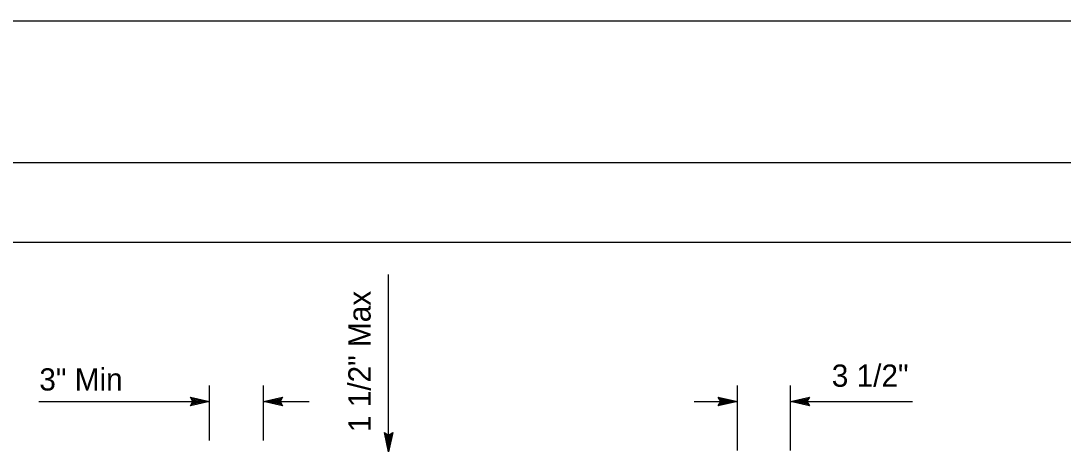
# Model space of a CAD drawing. Extents: x -894 to 866, y -476 to 714.
# Drawn here: x -79.4 to 248.3, y 578.2 to 713.6 of the extents above; entities that cross this region are included whole.
import ezdxf

# ---------------------------------------------------------------- set-up
doc = ezdxf.new("R2010")
doc.units = 0
for name, color, linetype in [('10 Sheet Format', 7, 'Continuous'), ('56 Stage 3 Anno', 7, 'Continuous'), ('57 Undefined', 7, 'Continuous')]:
    doc.layers.add(name, color=color, linetype=linetype)

msp = doc.modelspace()

# ---------------------------------------------------------------- linework, layer by layer
at = {"layer": '10 Sheet Format'}
msp.add_line((-813.45, 643.96), (811.55, 643.96), dxfattribs=at)
for points in [[(-894.04, 713.56), (865.96, 713.56), (865.96, -476.44), (-894.04, -476.44)], [(-863.43, 668.96), (836.57, 668.96), (836.57, -431.04), (-863.43, -431.04)], [(-863.43, 668.96), (836.57, 668.96), (836.57, -431.04), (-863.43, -431.04)]]:
    msp.add_lwpolyline(points, close=True, dxfattribs=at)
at = {"layer": '56 Stage 3 Anno'}
for p, q in [((36.23, 577.99), (36.23, 633.73)), ((-20.09, 581.52), (-20.09, 598.8)), ((-3.07, 581.52), (-3.07, 598.8)), ((145.88, 578.33), (145.88, 598.8)), ((162.55, 578.33), (162.55, 598.8)), ((-73.69, 593.8), (-20.09, 593.8)), ((-25.29, 593.8), (-26.09, 595.14)), ((-26.09, 595.14), (-26.09, 595.14)), ((-26.09, 595.14), (-20.09, 593.8)), ((-20.09, 593.8), (-26.09, 592.47)), ((-26.09, 592.47), (-25.29, 593.8)), ((-25.88, 594.79), (-21.47, 593.8)), ((-21.49, 593.8), (-25.86, 592.83)), ((-22.86, 593.81), (-25.68, 593.18)), ((-25.64, 594.43), (-22.86, 593.81)), ((-25.47, 594.08), (-24.24, 593.81)), ((-24.24, 593.81), (-25.45, 593.54)), ((-20.09, 593.8), (-20.09, 593.8)), ((-3.07, 593.8), (2.93, 595.13)), ((2.93, 592.46), (-3.07, 593.8)), ((-3.07, 593.8), (-3.07, 593.8)), ((-3.07, 593.8), (11.3, 593.8)), ((2.72, 592.82), (-1.69, 593.8)), ((-1.68, 593.81), (2.7, 594.77)), ((-0.3, 593.8), (2.52, 594.43)), ((2.48, 593.18), (-0.3, 593.8)), ((1.08, 593.8), (2.29, 594.07)), ((2.31, 593.53), (1.08, 593.8)), ((2.93, 595.13), (2.13, 593.8)), ((2.13, 593.8), (2.93, 592.46)), ((2.93, 595.13), (2.93, 595.13)), ((132.25, 593.8), (145.88, 593.8)), ((140.68, 593.8), (139.88, 595.14)), ((139.88, 595.14), (139.88, 595.14)), ((139.88, 595.14), (145.88, 593.8)), ((145.88, 593.8), (139.88, 592.47)), ((139.88, 592.47), (140.68, 593.8)), ((140.1, 594.79), (144.5, 593.8)), ((144.49, 593.8), (140.11, 592.83)), ((143.12, 593.81), (140.29, 593.18)), ((140.33, 594.43), (143.12, 593.81)), ((140.51, 594.08), (141.73, 593.81)), ((141.73, 593.81), (140.53, 593.54)), ((145.88, 593.8), (145.88, 593.8)), ((162.55, 593.8), (168.55, 595.13)), ((168.55, 592.46), (162.55, 593.8)), ((162.55, 593.8), (162.55, 593.8)), ((162.55, 593.8), (200.96, 593.8)), ((168.33, 592.82), (163.93, 593.8)), ((163.94, 593.81), (168.31, 594.77)), ((165.31, 593.8), (168.13, 594.43)), ((168.1, 593.18), (165.31, 593.8)), ((166.69, 593.8), (167.9, 594.07)), ((167.92, 593.53), (166.69, 593.8)), ((168.55, 595.13), (167.75, 593.8)), ((167.75, 593.8), (168.55, 592.46)), ((168.55, 595.13), (168.55, 595.13)), ((-26.09, 592.47), (-26.09, 592.47)), ((2.93, 592.46), (2.93, 592.46)), ((139.88, 592.47), (139.88, 592.47)), ((168.55, 592.46), (168.55, 592.46)), ((36.23, 577.99), (34.9, 583.99)), ((34.9, 583.99), (34.9, 583.99)), ((34.9, 583.99), (36.23, 583.19)), ((36.23, 579.38), (35.26, 583.76)), ((36.23, 580.75), (35.61, 583.58)), ((36.23, 582.13), (35.97, 583.34)), ((36.23, 583.19), (37.57, 583.99)), ((37.57, 583.99), (36.23, 577.99)), ((37.21, 583.77), (36.23, 579.37)), ((36.86, 583.54), (36.23, 580.75)), ((36.51, 583.36), (36.23, 582.13)), ((37.57, 583.99), (37.57, 583.99))]:
    msp.add_line(p, q, dxfattribs=at)

# ---------------------------------------------------------------- texts
at = {"layer": '57 Undefined'}
msp.add_text('1 1/2" Max', height=7, rotation=90, dxfattribs=at).set_placement((30.58, 584.18))
for s, p in [('3" Min', (-73.57, 597.24)), ('3 1/2"', (175.56, 598.43))]:
    msp.add_text(s, height=7, dxfattribs=at).set_placement(p)

doc.saveas('drawing.dxf')
